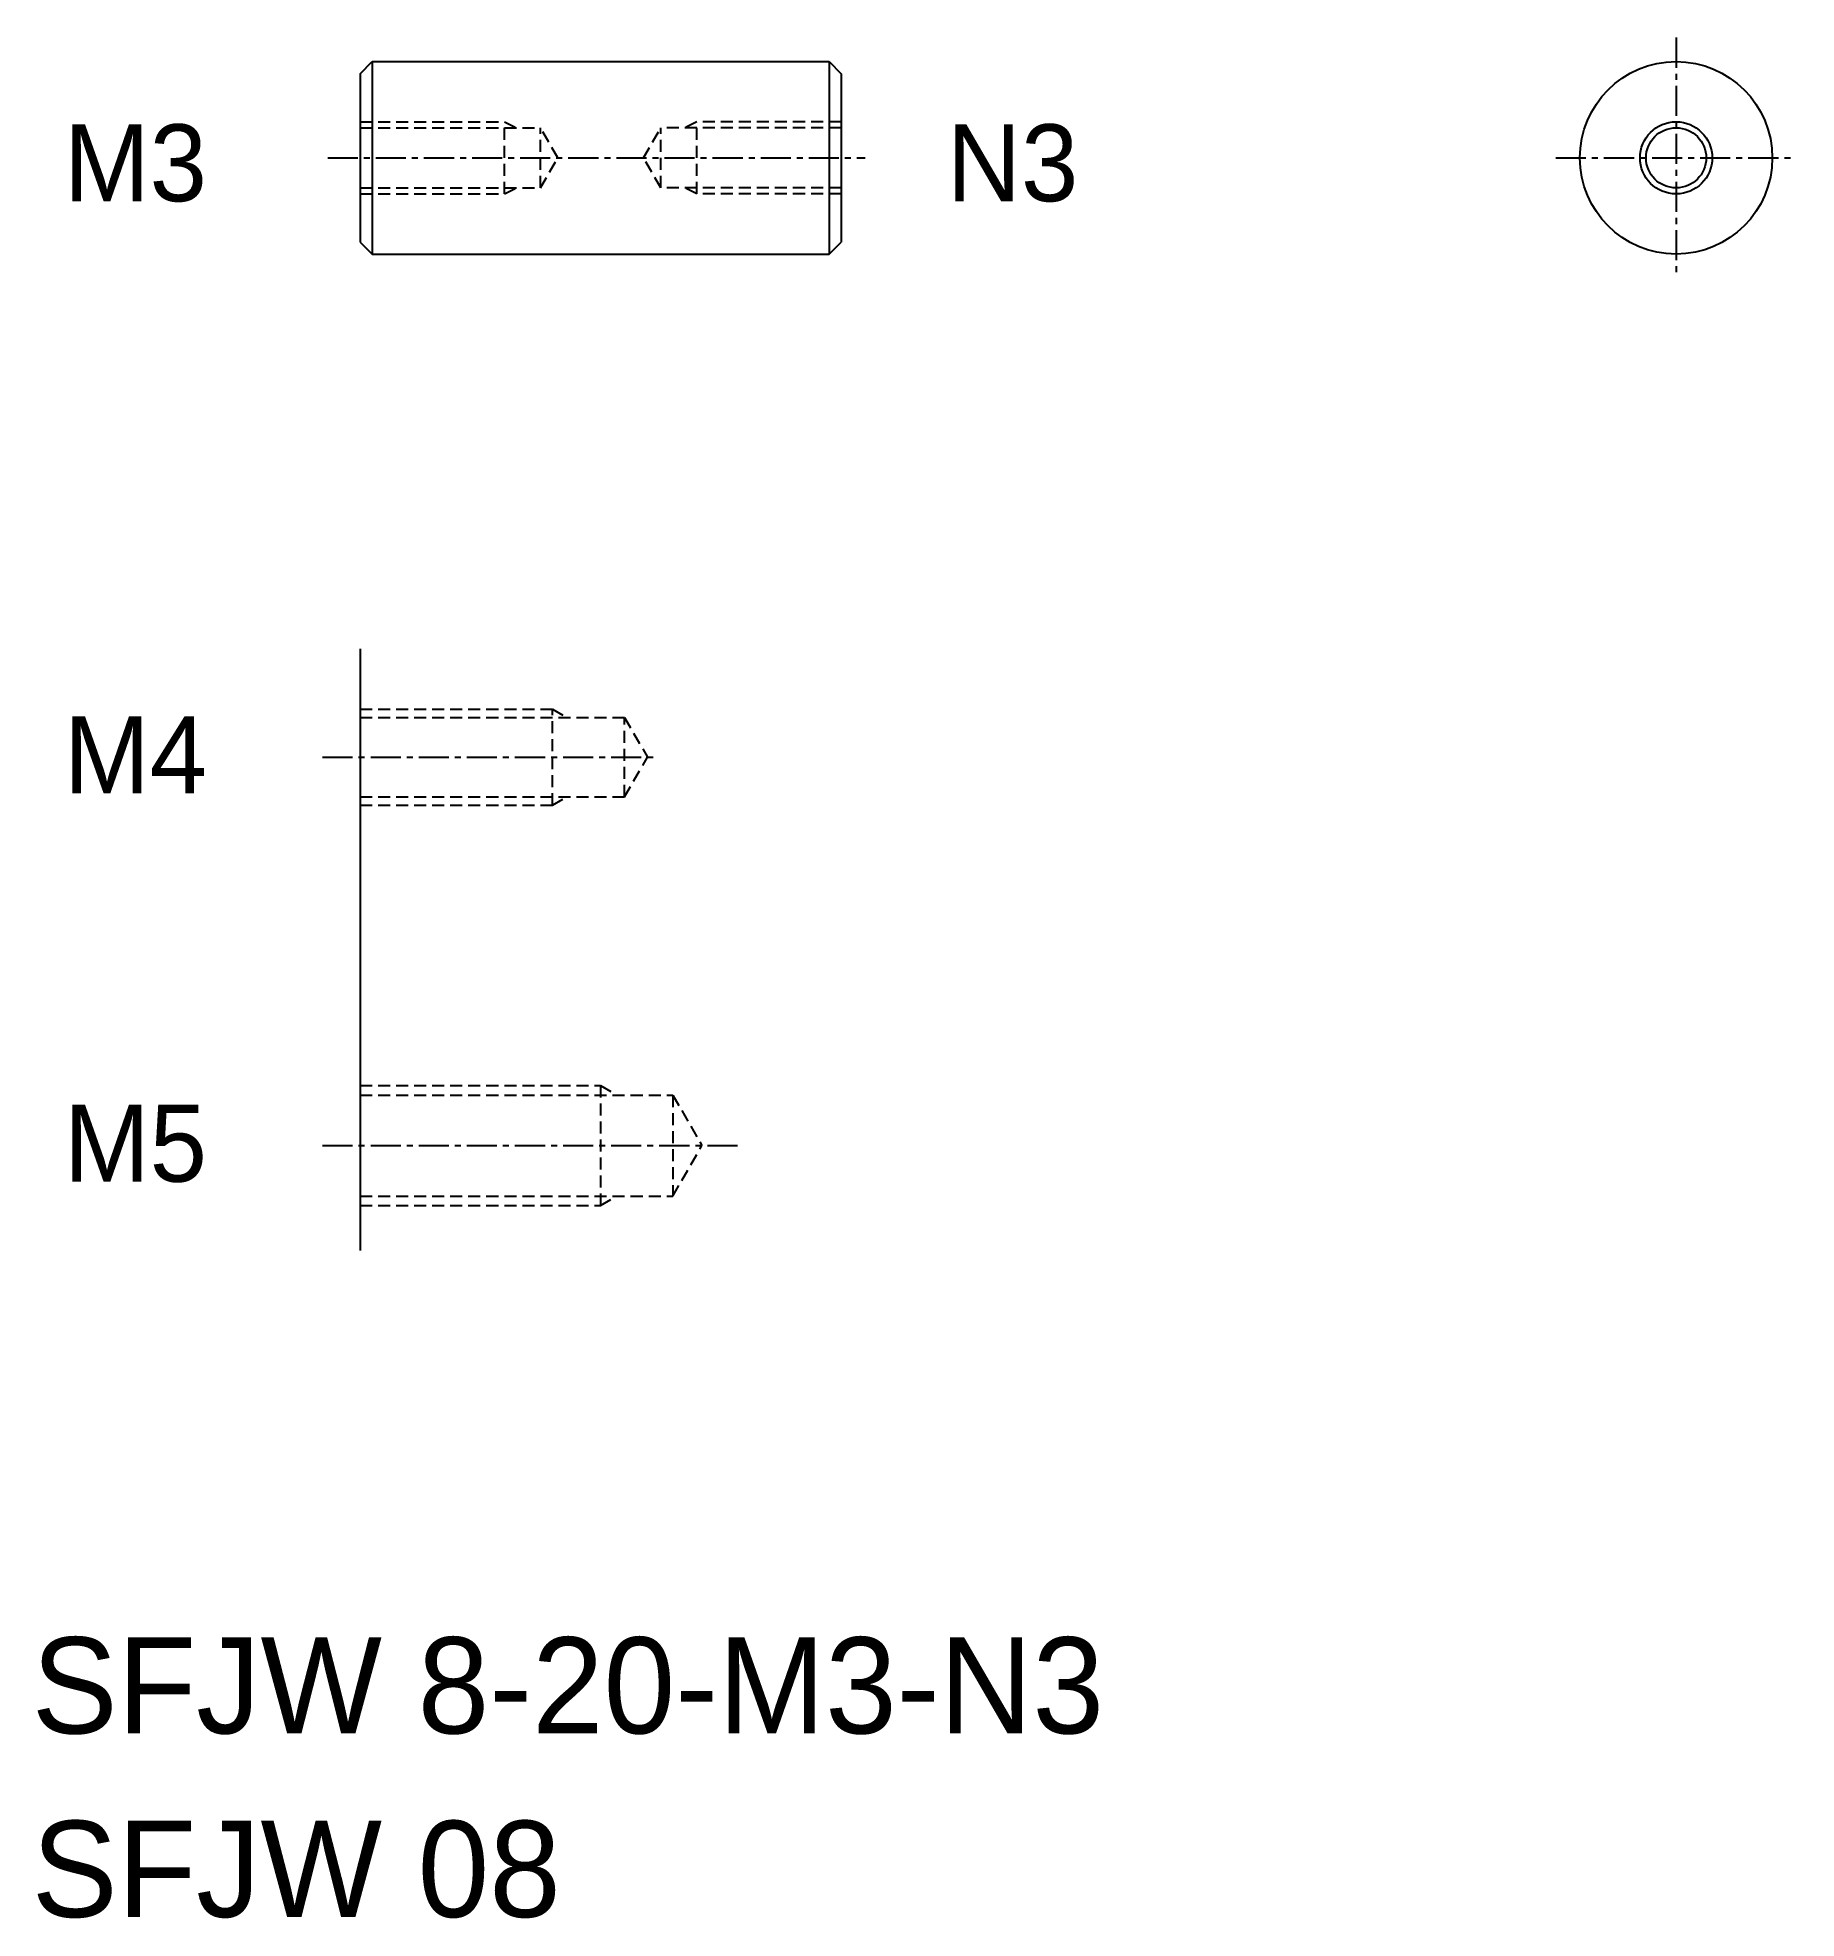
# Model space of a CAD drawing. Extents: x 64.5 to 137.6, y 69.4 to 147.6.
import ezdxf

# ---------------------------------------------------------------- set-up
doc = ezdxf.new("R2010")
doc.units = 0
doc.linetypes.add('CENTER', pattern=[2, 1.25, -0.25, 0.25, -0.25])
doc.linetypes.add('DASHED', pattern=[0.75, 0.5, -0.25])
doc.layers.get('0').update_dxf_attribs({"linetype": 'CONTINUOUS'})
doc.layers.add('CENTER', color=1, linetype='CENTER')

msp = doc.modelspace()

# ---------------------------------------------------------------- linework, layer by layer
at = {"color": 7, "linetype": 'CONTINUOUS'}
for p, q in [((77.878, 146.125), (78.378, 146.625)), ((78.378, 146.625), (97.378, 146.625)), ((78.378, 146.625), (78.378, 138.625)), ((97.378, 146.625), (97.378, 138.625)), ((97.378, 146.625), (97.878, 146.125)), ((77.878, 146.125), (77.878, 139.125)), ((97.878, 146.125), (97.878, 139.125)), ((77.878, 139.125), (78.378, 138.625)), ((78.378, 138.625), (97.378, 138.625)), ((97.378, 138.625), (97.878, 139.125)), ((77.878, 122.213), (77.878, 97.192))]:
    msp.add_line(p, q, dxfattribs=at)
at = {"color": 3, "linetype": 'DASHED'}
for p, q in [((77.878, 144.125), (83.878, 144.125)), ((83.878, 141.125), (83.878, 144.125)), ((83.878, 144.125), (84.378, 143.875)), ((91.878, 144.125), (91.378, 143.875)), ((97.878, 144.125), (91.878, 144.125)), ((91.878, 141.125), (91.878, 144.125)), ((77.878, 143.875), (85.378, 143.875)), ((85.378, 141.375), (85.378, 143.875)), ((86.1, 142.625), (85.378, 143.875)), ((89.657, 142.625), (90.378, 143.875)), ((97.878, 143.875), (90.378, 143.875)), ((90.378, 141.375), (90.378, 143.875)), ((85.378, 141.375), (86.1, 142.625)), ((90.378, 141.375), (89.657, 142.625)), ((77.878, 141.375), (85.378, 141.375)), ((77.878, 141.125), (83.878, 141.125)), ((83.878, 141.124), (84.378, 141.375)), ((97.878, 141.375), (90.378, 141.375)), ((91.878, 141.124), (91.378, 141.375)), ((97.878, 141.125), (91.878, 141.125)), ((77.878, 119.709), (85.878, 119.709)), ((85.878, 115.709), (85.878, 119.709)), ((85.878, 119.709), (86.484, 119.359)), ((77.878, 119.359), (88.878, 119.359)), ((88.878, 116.059), (88.878, 119.359)), ((88.878, 119.359), (89.831, 117.709)), ((88.878, 116.059), (89.831, 117.709)), ((77.878, 116.059), (88.878, 116.059)), ((85.878, 115.709), (86.484, 116.059)), ((77.878, 115.709), (85.878, 115.709)), ((77.878, 104.06), (87.878, 104.06)), ((87.878, 104.06), (87.878, 99.06)), ((87.878, 104.06), (88.484, 103.71)), ((77.878, 103.66), (90.878, 103.66)), ((90.878, 103.66), (90.878, 99.46)), ((90.878, 103.66), (92.091, 101.56)), ((90.878, 99.46), (92.091, 101.56)), ((77.878, 99.46), (90.878, 99.46)), ((87.878, 99.06), (88.484, 99.41)), ((77.878, 99.06), (87.878, 99.06))]:
    msp.add_line(p, q, dxfattribs=at)
at = {"color": 7, "linetype": 'CONTINUOUS'}
for radius in [4, 1.5]:
    msp.add_circle((132.594, 142.625), radius, dxfattribs=at)
at = {"color": 3, "linetype": 'CONTINUOUS'}
msp.add_circle((132.594, 142.625), 1.25, dxfattribs=at)
at = {"layer": 'CENTER', "color": 1, "linetype": 'CENTER'}
for p, q in [((132.594, 147.625), (132.594, 137.625)), ((76.536, 142.625), (98.878, 142.625)), ((127.594, 142.625), (137.594, 142.625)), ((76.32, 117.709), (90.273, 117.709)), ((76.32, 101.56), (93.579, 101.56))]:
    msp.add_line(p, q, dxfattribs=at)

# ---------------------------------------------------------------- texts
at = {"color": 7, "linetype": 'CONTINUOUS'}
for s, height, p in [('M3', 3.2, (65.568, 140.82)), ('N3', 3.2, (102.27, 140.82)), ('M4', 3.2, (65.568, 116.204)), ('M5', 3.2, (65.568, 100.056)), ('SFJW 8-20-M3-N3', 4, (64.23, 77.116)), ('SFJW 08', 4, (64.23, 69.483))]:
    msp.add_text(s, height=height, dxfattribs=at).set_placement(p)

doc.saveas('drawing.dxf')
